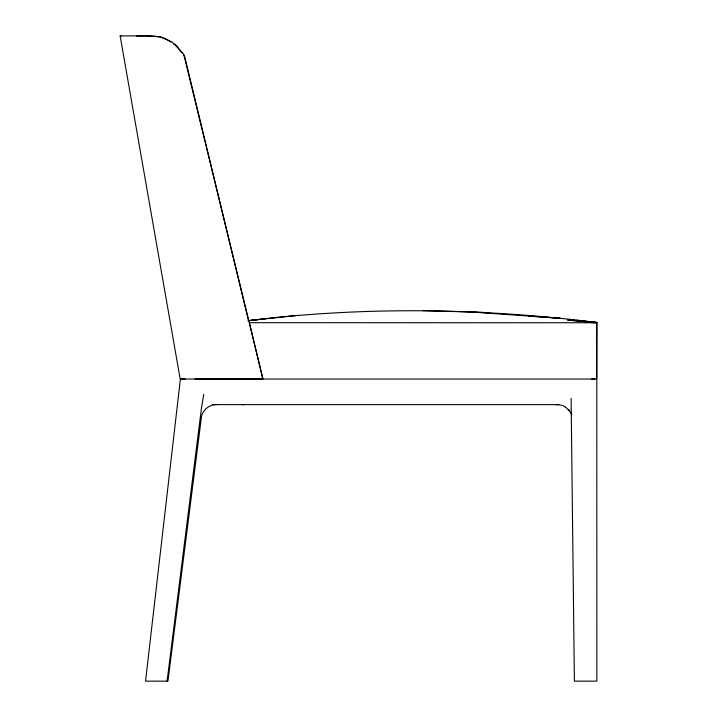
<?xml version="1.0" encoding="UTF-8"?>
<svg xmlns="http://www.w3.org/2000/svg" width="717" height="717" viewBox="0 0 717 717"><rect width="100%" height="100%" fill="white"/><g stroke="black" fill="none" stroke-linecap="round" stroke-linejoin="round"><path stroke-width="1.08" d="M167.088 681.15L201.441 408.296L203.718 394.359M248.951 320.544C364.388 306.392 481.474 308.068 596.804 322.462L596.849 681.15L574.398 681.15L571.108 398.293M582.84 321.028L596.804 322.462L596.669 379.024L180.702 379.024M247.948 320.759L297.77 315.319M248.7 320.624L264.923 318.895M216.606 404.594C209.615 404.433 203.081 409.559 201.531 416.353L167.939 681.15L145.542 681.15L180.397 379.024L181.383 379.024M243.879 404.621L242.229 404.63M557.324 404.621L555.675 404.63M591.731 322.704L596.661 322.749L589.186 321.897M180.845 379.024L180.191 379.024L120.142 35.931L121.245 35.931M136.49 35.931C148.132 36.271 161.164 34.228 170.816 42.115M120.142 35.931L146.053 35.85L160.312 36.818L172.223 42.124L183.669 54.026L263.022 379.015L195.033 379.024M182.378 379.024L185.192 379.024M591.722 379.024L594.922 379.024M212.77 404.63L558.695 404.63M423.066 310.595L489.03 312.612M473.435 312.182L560.183 318.267L528.608 316.08M596.804 322.462L567.577 320.069L596.714 322.749L249.382 322.713L262.521 377.94M580.698 320.813L576.405 320.374L579.578 320.795M582.778 321.162L585.986 321.53M557.19 404.567L561.868 405.293M173.559 43.728L176.31 45.341L182.091 52.995M562.809 405.446L565.623 407.157M565.677 407.274L569.217 410.751M183.373 54.698L184.654 56.401L248.181 319.271M568.922 409.712L571.852 414.802M574.254 320.149L571.037 319.818L574.236 320.185"/></g></svg>
